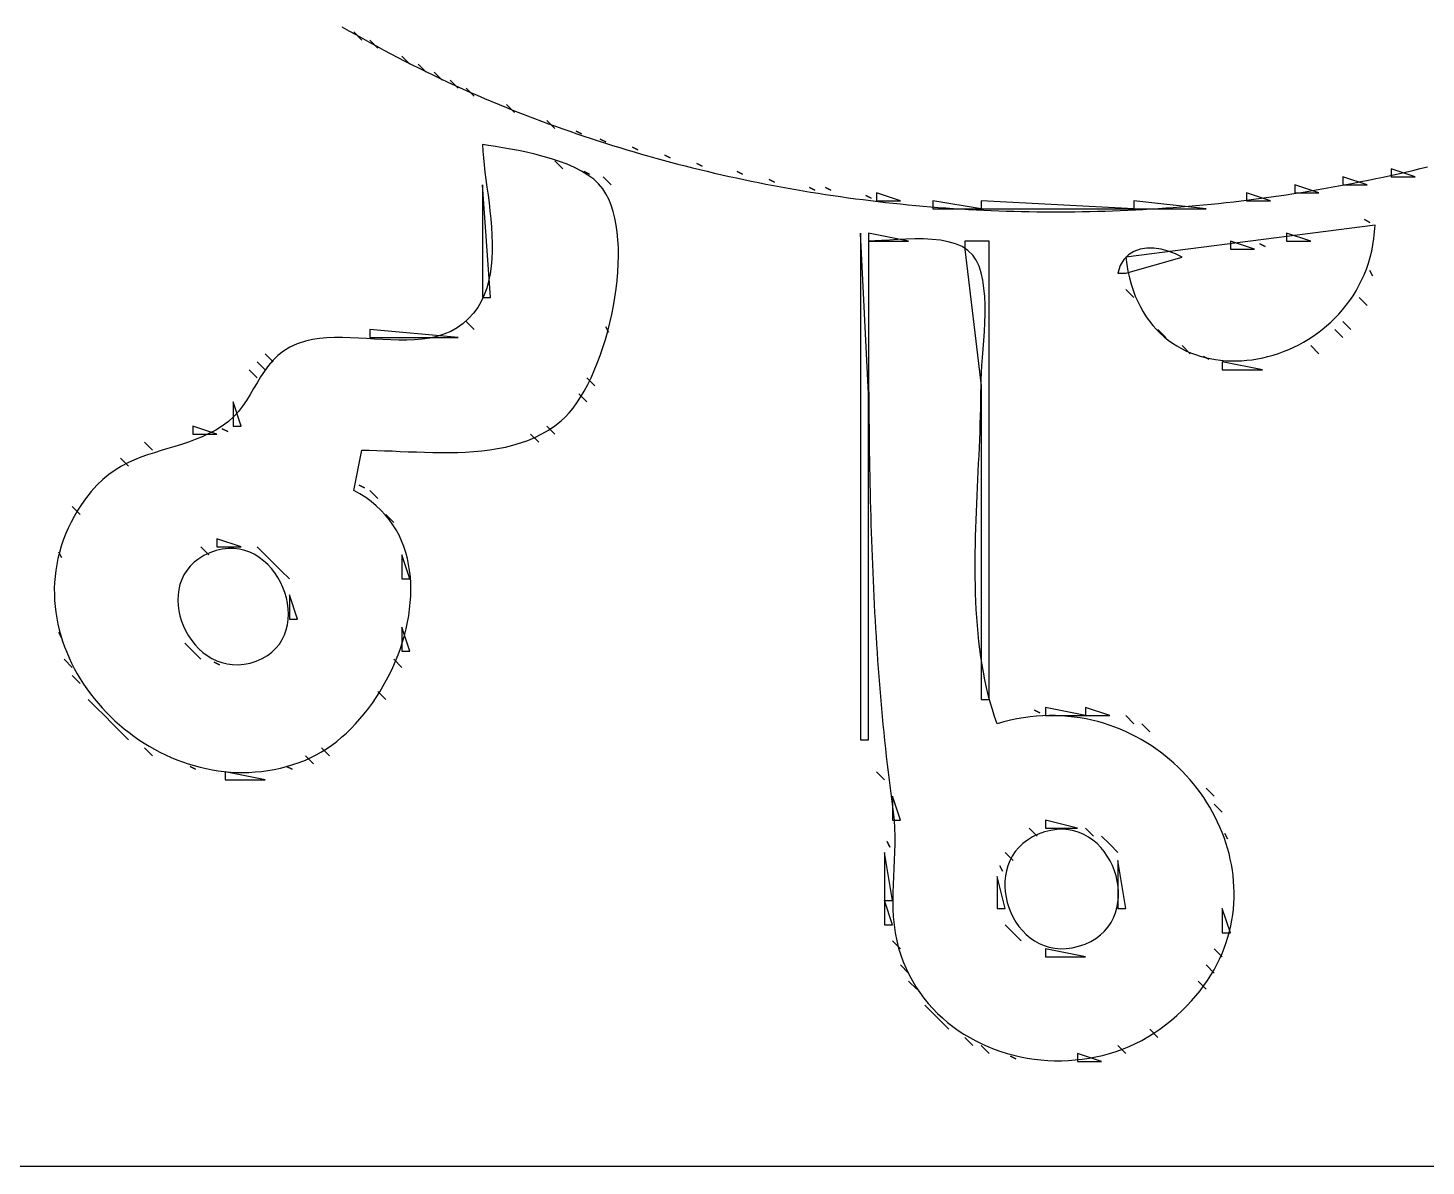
# Model space of a CAD drawing. Extents: x 0 to 589, y 0 to 633.
# Drawn here: x 173.5 to 347.3, y 0 to 141.5 of the extents above; entities that cross this region are included whole.
import ezdxf

# ---------------------------------------------------------------- set-up
doc = ezdxf.new("R2010")
doc.units = 0
for name, color, linetype in [('C250', 250, 'CONTINUOUS'), ('C251', 251, 'CONTINUOUS'), ('C252', 252, 'CONTINUOUS'), ('C253', 253, 'CONTINUOUS'), ('C254', 254, 'CONTINUOUS'), ('C37', 37, 'CONTINUOUS'), ('C49', 49, 'CONTINUOUS'), ('C7', 7, 'CONTINUOUS')]:
    doc.layers.add(name, color=color, linetype=linetype)

msp = doc.modelspace()

# ---------------------------------------------------------------- linework, layer by layer
at = {"layer": 'C250'}
for points in [[(212.5355, 141.6581), (213.3949, 141.1611), (214.2572, 140.6693), (215.1224, 140.1827), (215.9904, 139.7014), (216.8612, 139.2254), (217.7348, 138.7547), (218.6112, 138.2894), (219.4904, 137.8295), (220.3723, 137.3751), (221.257, 136.9261), (222.1444, 136.4827), (223.0346, 136.0448), (223.9274, 135.6125), (224.8229, 135.1858), (225.721, 134.7647), (226.6218, 134.3494), (227.5252, 133.9397), (228.4313, 133.5359), (229.3399, 133.1378), (230.2511, 132.7455), (231.1648, 132.3591), (232.0811, 131.9786), (233, 131.6041), (233.8662, 131.257), (234.7345, 130.9147), (235.6047, 130.5771), (236.477, 130.2443), (237.3511, 129.9162), (238.2272, 129.5929), (239.1052, 129.2743), (239.985, 128.9604), (240.8667, 128.6513), (241.7501, 128.347), (242.6353, 128.0473), (243.5223, 127.7524), (244.411, 127.4622), (245.3014, 127.1768), (246.1935, 126.8961), (247.0872, 126.6201), (247.9826, 126.3488), (248.8795, 126.0823), (249.778, 125.8205), (250.678, 125.5634), (251.5796, 125.311), (252.4826, 125.0633), (253.3871, 124.8204), (254.293, 124.5821), (255.2003, 124.3486), (256.109, 124.1197), (257.019, 123.8956), (257.9304, 123.6762), (258.843, 123.4615), (259.7569, 123.2515), (260.6721, 123.0462), (261.5885, 122.8455), (262.5061, 122.6496), (263.4248, 122.4584), (264.3447, 122.2718), (265.2656, 122.09), (266.1877, 121.9128), (267.1108, 121.7404), (268.035, 121.5726), (268.9601, 121.4095), (269.8862, 121.251), (270.8133, 121.0973), (271.7413, 120.9482), (272.6702, 120.8038), (273.5999, 120.6641), (274.5305, 120.5291), (275.4619, 120.3987), (276.3941, 120.273), (277.3271, 120.1519), (278.2608, 120.0356), (279.1952, 119.9239), (280.1302, 119.8168), (281.066, 119.7144), (282.0023, 119.6167), (282.9393, 119.5236), (283.8768, 119.4352), (284.8149, 119.3514), (285.7535, 119.2723), (286.6926, 119.1978), (287.6322, 119.1279), (288.5722, 119.0628), (289.5126, 119.0022), (290.4534, 118.9463), (291.3946, 118.8951), (292.3361, 118.8484), (293.2779, 118.8064), (294.2199, 118.7691), (295.1623, 118.7364), (296.1048, 118.7083), (297.0476, 118.6848), (297.9905, 118.666), (298.9336, 118.6518), (299.8768, 118.6422), (300.8201, 118.6372), (301.7634, 118.6369), (302.7068, 118.6411), (303.6502, 118.65), (304.5936, 118.6635), (305.537, 118.6816), (306.4802, 118.7044), (307.4234, 118.7317), (308.3665, 118.7636), (309.3094, 118.8002), (310.2521, 118.8413), (311.1947, 118.8871), (312.137, 118.9374), (313.079, 118.9924), (314.0208, 119.0519), (314.9623, 119.1161), (315.9034, 119.1848), (316.8442, 119.2581), (317.7845, 119.336), (318.7245, 119.4185), (319.664, 119.5056), (320.603, 119.5973), (321.5416, 119.6935), (322.4796, 119.7943), (323.4171, 119.8997), (324.354, 120.0097), (325.2903, 120.1243), (326.226, 120.2434), (327.161, 120.3671), (328.0953, 120.4954), (329.0289, 120.6282), (329.9618, 120.7656), (330.8939, 120.9076), (331.8252, 121.0541), (332.7557, 121.2052), (333.6854, 121.3608), (334.6142, 121.521), (335.5421, 121.6858), (336.469, 121.8551), (337.3951, 122.029), (338.3201, 122.2074), (339.2441, 122.3903), (340.1671, 122.5778), (341.0891, 122.7699), (342.0099, 122.9665), (342.9297, 123.1676), (343.8483, 123.3733), (344.7657, 123.5835), (345.682, 123.7982), (346.597, 124.0175), (347.5108, 124.2413)], [(220, 138), (221, 137), (220, 138)], [(241.666672, 128.666672), (242.333328, 128.333328), (241.666672, 128.666672)], [(230, 127), (230.048, 126.1948), (230.1216, 125.3527), (230.2158, 124.4776), (230.3257, 123.5732), (230.4464, 122.6435), (230.573, 121.6925), (230.7007, 120.7239), (230.8246, 119.7418), (230.9397, 118.7499), (231.0412, 117.7523), (231.1242, 116.7527), (231.1838, 115.7552), (231.2151, 114.7635), (231.2132, 113.7816), (231.1733, 112.8134), (231.0904, 111.8628), (230.9597, 110.9337), (230.7763, 110.03), (230.5353, 109.1556), (230.2318, 108.3143), (229.8609, 107.5101), (229.4177, 106.7469), (228.8974, 106.0286), (228.295, 105.359), (227.6057, 104.7422), (226.8544, 104.2084), (226.0596, 103.7702), (225.2252, 103.4191), (224.3553, 103.1469), (223.4538, 102.9453), (222.5247, 102.8061), (221.572, 102.7209), (220.5998, 102.6815), (219.612, 102.6795), (218.6127, 102.7068), (217.6057, 102.755), (216.5952, 102.8158), (215.5852, 102.881), (214.5795, 102.9423), (213.5823, 102.9914), (212.5975, 103.02), (211.6291, 103.0199), (210.6812, 102.9827), (209.7577, 102.9003), (208.8626, 102.7642), (208, 102.5663), (206.9786, 102.226), (206.0772, 101.8066), (205.2822, 101.3167), (204.5799, 100.7653), (203.9567, 100.1612), (203.399, 99.5133), (202.8931, 98.8304), (202.4254, 98.1214), (201.9823, 97.3951), (201.5501, 96.6605), (201.1152, 95.9263), (200.6641, 95.2014), (200.183, 94.4947), (199.6583, 93.8151), (199.0765, 93.1713), (198.4238, 92.5723), (197.6867, 92.027), (196.8484, 91.5122), (196.0048, 91.0609), (195.157, 90.6644), (194.3065, 90.3138), (193.4545, 90.0006), (192.6022, 89.7161), (191.7509, 89.4514), (190.9019, 89.1979), (190.0564, 88.9469), (189.2158, 88.6897), (188.3813, 88.4175), (187.5541, 88.1218), (186.7356, 87.7937), (185.9271, 87.4245), (185.1297, 87.0056), (184.3448, 86.5283), (183.5737, 85.9837), (182.8175, 85.3633), (182.0777, 84.6583), (181.3554, 83.86), (180.652, 82.9598), (180.1466, 82.2356), (179.679, 81.5062), (179.2485, 80.7722), (178.8546, 80.0342), (178.4968, 79.2926), (178.1745, 78.548), (177.8871, 77.8009), (177.6341, 77.052), (177.4148, 76.3018), (177.2288, 75.5507), (177.0755, 74.7994), (176.9543, 74.0483), (176.8646, 73.2981), (176.8059, 72.5493), (176.7777, 71.8024), (176.7793, 71.058), (176.8103, 70.3166), (176.87, 69.5788), (176.9578, 68.8451), (177.0733, 68.1161), (177.2159, 67.3923), (177.385, 66.6742), (177.58, 65.9624), (177.8003, 65.2575), (178.0455, 64.56), (178.315, 63.8704), (178.6082, 63.1893), (178.9245, 62.5172), (179.2633, 61.8547), (179.6242, 61.2024), (180.0065, 60.5607), (180.4097, 59.9302), (180.8333, 59.3115), (181.2766, 58.7051), (181.7391, 58.1116), (182.2203, 57.5314), (182.7195, 56.9652), (183.2363, 56.4136), (183.77, 55.8769), (184.3201, 55.3559), (184.8861, 54.8509), (185.4673, 54.3627), (186.0633, 53.8917), (186.6734, 53.4385), (187.2971, 53.0036), (187.9338, 52.5875), (188.583, 52.1909), (189.2441, 51.8142), (189.9165, 51.4581), (190.5998, 51.123), (191.2932, 50.8095), (191.9963, 50.5181), (192.7086, 50.2494), (193.4293, 50.004), (194.1581, 49.7824), (194.8942, 49.5851), (195.6373, 49.4126), (196.3866, 49.2656), (197.1416, 49.1446), (197.9018, 49.0501), (198.6667, 48.9826), (199.4355, 48.9428), (200.2079, 48.9311), (200.9832, 48.9481), (201.7609, 48.9943), (202.5403, 49.0704), (203.321, 49.1768), (204.1024, 49.3141), (204.8839, 49.4828), (205.665, 49.6835), (206.4451, 49.9167), (207.2236, 50.183), (208, 50.483), (208.6717, 50.7788), (209.3349, 51.1127), (209.9886, 51.4833), (210.6321, 51.8891), (211.2644, 52.3286), (211.8849, 52.8005), (212.4926, 53.3032), (213.0867, 53.8354), (213.6664, 54.3955), (214.2308, 54.9821), (214.7792, 55.5938), (215.3106, 56.2291), (215.8243, 56.8866), (216.3195, 57.5648), (216.7952, 58.2623), (217.2508, 58.9776), (217.6852, 59.7094), (218.0978, 60.456), (218.4877, 61.2162), (218.854, 61.9884), (219.1959, 62.7711), (219.5126, 63.5631), (219.8033, 64.3627), (220.0671, 65.1686), (220.3032, 65.9792), (220.5108, 66.7933), (220.6891, 67.6092), (220.8371, 68.4256), (220.9541, 69.241), (221.0393, 70.054), (221.0918, 70.8631), (221.1107, 71.6669), (221.0954, 72.4638), (221.0448, 73.2526), (220.9583, 74.0317), (220.8349, 74.7996), (220.6739, 75.555), (220.4743, 76.2964), (220.2355, 77.0223), (219.9565, 77.7313), (219.6365, 78.4219), (219.2747, 79.0928), (218.8703, 79.7423), (218.4223, 80.3692), (217.9301, 80.9719), (217.3928, 81.549), (216.8095, 82.0991), (216.1794, 82.6207), (215.5016, 83.1123), (214.7754, 83.5725), (214, 84), (215, 89), (215.9218, 88.9923), (216.8635, 88.9715), (217.8227, 88.9405), (218.7973, 88.9027), (219.7852, 88.861), (220.7842, 88.8186), (221.7922, 88.7786), (222.807, 88.7442), (223.8264, 88.7185), (224.8484, 88.7046), (225.8707, 88.7056), (226.8913, 88.7247), (227.9079, 88.7649), (228.9184, 88.8295), (229.9207, 88.9215), (230.9126, 89.044), (231.892, 89.2003), (232.8567, 89.3933), (233.8045, 89.6263), (234.7333, 89.9024), (235.641, 90.2246), (236.5254, 90.5962), (237.3843, 91.0202), (238.2157, 91.4997), (239.0173, 92.038), (239.787, 92.6381), (240.2945, 93.1026), (240.7924, 93.6344), (241.2794, 94.2294), (241.7545, 94.8834), (242.2164, 95.5926), (242.664, 96.3529), (243.0959, 97.1602), (243.5112, 98.0106), (243.9084, 98.9), (244.2866, 99.8244), (244.6444, 100.7797), (244.9808, 101.7621), (245.2944, 102.7673), (245.5842, 103.7914), (245.8489, 104.8304), (246.0873, 105.8803), (246.2983, 106.937), (246.4807, 107.9965), (246.6332, 109.0548), (246.7548, 110.1078), (246.8441, 111.1516), (246.9001, 112.1821), (246.9214, 113.1953), (246.907, 114.1871), (246.8557, 115.1536), (246.7662, 116.0907), (246.6374, 116.9944), (246.4681, 117.8607), (246.2571, 118.6855), (246.0032, 119.4649), (245.7052, 120.1947), (245.3619, 120.8711), (244.9722, 121.4899), (244.4595, 122.114), (243.8414, 122.6893), (243.1297, 123.218), (242.3363, 123.7024), (241.4731, 124.1448), (240.552, 124.5474), (239.5849, 124.9125), (238.5837, 125.2424), (237.5602, 125.5393), (236.5265, 125.8055), (235.4943, 126.0433), (234.4755, 126.2549), (233.4821, 126.4426), (232.526, 126.6087), (231.619, 126.7554), (230.773, 126.8851), (230, 127)], [(248.666672, 126.666664), (249.333328, 126.333336), (248.666672, 126.666664)], [(252.666672, 125.666664), (253.333328, 125.333336), (252.666672, 125.666664)], [(261.666656, 123.666664), (262.333344, 123.333336), (261.666656, 123.666664)], [(230, 122), (230, 108), (231, 108), (230, 122)], [(331, 122), (331, 121), (334, 121), (331, 122)], [(337, 123), (337, 122), (340, 122), (337, 123)], [(272.666656, 121.666664), (273.333344, 121.333336), (272.666656, 121.666664)], [(279, 121), (279, 120), (282, 120), (279, 121)], [(292, 120), (292, 119), (311, 119), (292, 120)], [(290, 115), (290, 114), (292, 97), (292, 58), (293, 58), (293, 115), (290, 115)], [(326.666656, 114.666664), (327.333344, 114.333336), (326.666656, 114.666664)], [(340.333344, 111.333336), (340.666656, 110.666664), (340.333344, 111.333336)], [(317, 102), (318, 101), (317, 102)], [(202, 100), (203, 99), (202, 100)], [(243, 98), (244, 97), (243, 98)], [(199, 95), (199, 92), (200, 92), (199, 95)], [(197.666672, 91.666664), (198.333328, 91.333336), (197.666672, 91.666664)], [(185, 88), (186, 87), (185, 88)], [(214.666672, 84.666664), (215.333328, 84.333336), (214.666672, 84.666664)], [(218, 81), (219, 80), (218, 81)], [(197, 78), (197, 77), (200, 77), (197, 78)], [(202, 77), (203, 76), (202, 77)], [(220, 76), (220, 73), (221, 73), (220, 76)], [(205, 74), (206, 73), (205, 74)], [(219, 63), (220, 62), (219, 63)], [(300, 43), (300, 42), (304, 42), (300, 43)], [(308, 40), (309, 39), (308, 40)], [(322.333344, 41.333332), (322.666656, 40.666668), (322.333344, 41.333332)], [(294.333344, 37.333332), (294.666656, 36.666668), (294.333344, 37.333332)], [(300, 27), (300, 26), (305, 26), (300, 27)], [(313, 17), (314, 16), (313, 17)], [(304, 14), (304, 13), (307, 13), (304, 14)], [(309, 15), (310, 14), (309, 15)], [(295.666656, 13.666667), (296.333344, 13.333333), (295.666656, 13.666667)]]:
    msp.add_lwpolyline(points, dxfattribs=at)
at = {"layer": 'C251'}
for points in [[(216, 140), (217, 139), (216, 140)], [(222, 137), (223, 136), (222, 137)], [(224, 136), (225, 135), (224, 136)], [(226, 135), (227, 134), (226, 135)], [(233, 132), (234, 131), (233, 132)], [(244.666672, 127.666664), (245.333328, 127.333336), (244.666672, 127.666664)], [(239, 125), (240, 124), (239, 125)], [(256.666656, 124.666664), (257.333344, 124.333336), (256.666656, 124.666664)], [(343, 124), (343, 123), (346, 123), (343, 124)], [(245, 123), (246, 122), (245, 123)], [(325, 121), (325, 120), (328, 120), (325, 121)], [(339.666656, 117.666664), (340.333344, 117.333336), (339.666656, 117.666664)], [(339, 108), (340, 107), (339, 108)], [(228, 105), (229, 104), (228, 105)], [(203, 101), (204, 100), (203, 101)], [(333, 102), (334, 101), (333, 102)], [(201, 99), (202, 98), (201, 99)], [(242, 96), (243, 95), (242, 96)], [(236, 91), (237, 90), (236, 91)], [(238, 92), (239, 91), (238, 92)], [(216, 84), (217, 83), (216, 84)], [(195, 77), (196, 76), (195, 77)], [(177.333328, 76.333336), (177.666672, 75.666664), (177.333328, 76.333336)], [(206, 71), (206, 68), (207, 68), (206, 71)], [(220, 67), (220, 64), (221, 64), (220, 67)], [(194, 64), (195, 63), (194, 64)], [(217, 59), (218, 58), (217, 59)], [(182, 57), (183, 56), (182, 57)], [(183, 56), (184, 55), (183, 56)], [(298.666656, 56.666668), (299.333344, 56.333332), (298.666656, 56.666668)], [(305, 57), (305, 56), (308, 56), (305, 57)], [(184, 55), (185, 54), (184, 55)], [(208, 51), (209, 50), (208, 51)], [(193.666672, 49.666668), (194.333328, 49.333332), (193.666672, 49.666668)], [(279, 49), (280, 48), (279, 49)], [(320, 47), (321, 46), (320, 47)], [(321, 45), (322, 44), (321, 45)], [(298, 42), (299, 41), (298, 42)], [(307, 41), (308, 40), (307, 41)], [(295, 39), (296, 38), (295, 39)], [(280, 33), (280, 30), (281, 30), (280, 33)], [(322, 32), (322, 29), (323, 29), (322, 32)], [(295, 30), (296, 29), (295, 30)], [(281, 28), (282, 27), (281, 28)], [(296, 29), (297, 28), (296, 29)], [(282, 25), (283, 24), (282, 25)], [(320, 25), (321, 24), (320, 25)], [(319, 23), (320, 22), (319, 23)]]:
    msp.add_lwpolyline(points, dxfattribs=at)
at = {"layer": 'C252'}
for points in [[(214, 141), (215, 140), (214, 141)], [(228, 134), (229, 133), (228, 134)], [(238, 130), (239, 129), (238, 130)], [(265.666656, 122.666664), (266.333344, 122.333336), (265.666656, 122.666664)], [(270.666656, 121.666664), (271.333344, 121.333336), (270.666656, 121.666664)], [(277.666656, 120.666664), (278.333344, 120.333336), (277.666656, 120.666664)], [(286, 120), (286, 119), (292, 119), (286, 120)], [(311, 120), (311, 119), (320, 119), (311, 120)], [(310, 113), (310.118, 112.1096), (310.2693, 111.2533), (310.4527, 110.4307), (310.6674, 109.6416), (310.9121, 108.8857), (311.1858, 108.1629), (311.4875, 107.4729), (311.8162, 106.8155), (312.1707, 106.1903), (312.5501, 105.5972), (312.9532, 105.0359), (313.3791, 104.5063), (313.8266, 104.0079), (314.2947, 103.5407), (314.7824, 103.1044), (315.2887, 102.6987), (315.8123, 102.3233), (316.3524, 101.9781), (316.9079, 101.6629), (317.4776, 101.3773), (318.0606, 101.1211), (318.6558, 100.8941), (319.2622, 100.6961), (319.8786, 100.5267), (320.5041, 100.3859), (321.1375, 100.2732), (321.7779, 100.1886), (322.4242, 100.1317), (323.0753, 100.1023), (323.7302, 100.1002), (324.3878, 100.1251), (325.0471, 100.1768), (325.7071, 100.2551), (326.3665, 100.3596), (327.0245, 100.4903), (327.68, 100.6467), (328.3319, 100.8288), (328.9791, 101.0362), (329.6207, 101.2687), (330.2555, 101.5261), (330.8825, 101.8081), (331.5006, 102.1145), (332.1089, 102.4451), (332.7062, 102.7995), (333.2915, 103.1777), (333.8637, 103.5793), (334.4218, 104.004), (334.9648, 104.4517), (335.4915, 104.9222), (336.001, 105.4151), (336.4921, 105.9302), (336.9639, 106.4673), (337.4152, 107.0262), (337.8451, 107.6066), (338.2524, 108.2082), (338.6362, 108.8309), (338.9953, 109.4744), (339.3287, 110.1384), (339.6354, 110.8228), (339.9143, 111.5272), (340.1643, 112.2514), (340.3845, 112.9953), (340.5737, 113.7584), (340.7309, 114.5408), (340.855, 115.3419), (340.9451, 116.1617), (341, 117), (310, 113)], [(278, 115), (277.9999, 113.9835), (277.9997, 112.9677), (277.9994, 111.9525), (277.9992, 110.938), (277.999, 109.9242), (277.9989, 108.911), (277.999, 107.8984), (277.9994, 106.8864), (278, 105.8751), (278.001, 104.8643), (278.0024, 103.8542), (278.0043, 102.8446), (278.0068, 101.8356), (278.0098, 100.8272), (278.0134, 99.8193), (278.0178, 98.812), (278.0229, 97.8052), (278.0289, 96.799), (278.0358, 95.7933), (278.0436, 94.7881), (278.0524, 93.7834), (278.0623, 92.7792), (278.0732, 91.7754), (278.0854, 90.7722), (278.0988, 89.7694), (278.1136, 88.7671), (278.1296, 87.7653), (278.1471, 86.7639), (278.1661, 85.7629), (278.1866, 84.7624), (278.2087, 83.7622), (278.2324, 82.7625), (278.2579, 81.7632), (278.2851, 80.7643), (278.3142, 79.7658), (278.3451, 78.7676), (278.378, 77.7698), (278.413, 76.7724), (278.4499, 75.7753), (278.489, 74.7785), (278.5303, 73.7821), (278.5738, 72.786), (278.6197, 71.7902), (278.6679, 70.7947), (278.7185, 69.7995), (278.7716, 68.8046), (278.8272, 67.81), (278.8854, 66.8157), (278.9463, 65.8216), (279.0099, 64.8277), (279.0763, 63.8341), (279.1455, 62.8408), (279.2176, 61.8477), (279.2926, 60.8547), (279.3707, 59.862), (279.4518, 58.8695), (279.536, 57.8772), (279.6235, 56.8851), (279.7142, 55.8931), (279.8082, 54.9013), (279.9055, 53.9097), (280.0063, 52.9182), (280.1106, 51.9268), (280.2184, 50.9356), (280.3298, 49.9445), (280.4448, 48.9535), (280.5636, 47.9626), (280.6861, 46.9718), (280.8125, 45.9811), (280.9428, 44.9905), (281.0771, 44), (281.1885, 43.0072), (281.255, 42.0118), (281.2839, 41.0141), (281.2823, 40.0143), (281.2576, 39.013), (281.2169, 38.0104), (281.1676, 37.007), (281.1168, 36.0031), (281.0719, 34.9992), (281.04, 33.9955), (281.0284, 32.9924), (281.0445, 31.9904), (281.0953, 30.9897), (281.1882, 29.9909), (281.3305, 28.9941), (281.5293, 28), (281.7593, 27.1032), (282.0282, 26.2321), (282.3347, 25.387), (282.6775, 24.5681), (283.0555, 23.7755), (283.4672, 23.0095), (283.9117, 22.2703), (284.3875, 21.558), (284.8935, 20.873), (285.4283, 20.2153), (285.9909, 19.5852), (286.5799, 18.983), (287.1941, 18.4087), (287.8323, 17.8627), (288.4932, 17.3451), (289.1756, 16.8561), (289.8783, 16.3959), (290.6, 15.9648), (291.3394, 15.563), (292.0954, 15.1906), (292.8668, 14.8478), (293.6521, 14.535), (294.4504, 14.2521), (295.2602, 13.9996), (296.0803, 13.7776), (296.9096, 13.5862), (297.7468, 13.4257), (298.5906, 13.2964), (299.4398, 13.1983), (300.2932, 13.1318), (301.1495, 13.097), (302.0075, 13.0941), (302.866, 13.1233), (303.7237, 13.1849), (304.5794, 13.279), (305.4318, 13.4059), (306.2797, 13.5657), (307.1219, 13.7587), (307.9572, 13.985), (308.7842, 14.245), (309.6018, 14.5387), (310.4087, 14.8664), (311.2037, 15.2282), (311.9856, 15.6245), (312.753, 16.0554), (313.5048, 16.5211), (314.2398, 17.0218), (314.9567, 17.5578), (315.6656, 18.1316), (316.3411, 18.7165), (316.9835, 19.3121), (317.5932, 19.9178), (318.1704, 20.5331), (318.7157, 21.1575), (319.2293, 21.7904), (319.7115, 22.4313), (320.1629, 23.0797), (320.5836, 23.735), (320.9742, 24.3967), (321.3349, 25.0643), (321.6661, 25.7373), (321.9682, 26.4152), (322.2415, 27.0973), (322.4864, 27.7833), (322.7033, 28.4725), (322.8925, 29.1644), (323.0544, 29.8585), (323.1893, 30.5543), (323.2976, 31.2512), (323.3797, 31.9488), (323.4359, 32.6465), (323.4667, 33.3437), (323.4723, 34.04), (323.4531, 34.7348), (323.4094, 35.4275), (323.3418, 36.1178), (323.2504, 36.8049), (323.1357, 37.4885), (322.998, 38.1679), (322.8377, 38.8427), (322.6552, 39.5123), (322.4508, 40.1762), (322.2249, 40.8339), (321.9778, 41.4848), (321.7099, 42.1284), (321.4215, 42.7642), (321.1131, 43.3917), (320.785, 44.0103), (320.4376, 44.6195), (320.0711, 45.2188), (319.686, 45.8076), (319.2827, 46.3854), (318.8614, 46.9518), (318.4226, 47.5061), (317.9667, 48.0478), (317.4939, 48.5765), (317.0047, 49.0916), (316.4993, 49.5925), (315.9783, 50.0787), (315.4419, 50.5498), (314.8905, 51.0051), (314.3244, 51.4442), (313.744, 51.8664), (313.1498, 52.2714), (312.542, 52.6586), (311.921, 53.0274), (311.2871, 53.3773), (310.6408, 53.7078), (309.9824, 54.0184), (309.3122, 54.3084), (308.6307, 54.5775), (307.9381, 54.8251), (307.2348, 55.0506), (306.5213, 55.2536), (305.7979, 55.4334), (305.0648, 55.5896), (304.3226, 55.7217), (303.5715, 55.829), (302.8119, 55.9112), (302.0442, 55.9676), (301.2687, 55.9977), (300.4859, 56.0011), (299.6959, 55.9771), (298.8994, 55.9253), (298.0965, 55.8451), (297.2876, 55.736), (296.4732, 55.5974), (295.6535, 55.4289), (294.829, 55.2299), (294, 55), (293.6928, 55.88), (293.4081, 56.7715), (293.1451, 57.6741), (292.9031, 58.5873), (292.6812, 59.5105), (292.4788, 60.4432), (292.2952, 61.3849), (292.1296, 62.3351), (291.9813, 63.2933), (291.8496, 64.2591), (291.7336, 65.2317), (291.6328, 66.2109), (291.5463, 67.196), (291.4735, 68.1866), (291.4135, 69.1821), (291.3657, 70.1821), (291.3294, 71.186), (291.3038, 72.1933), (291.2881, 73.2035), (291.2816, 74.2161), (291.2837, 75.2307), (291.2935, 76.2466), (291.3104, 77.2633), (291.3336, 78.2805), (291.3624, 79.2975), (291.396, 80.3139), (291.4338, 81.3291), (291.4749, 82.3426), (291.5186, 83.354), (291.5643, 84.3626), (291.6112, 85.3681), (291.6585, 86.3699), (291.7056, 87.3675), (291.7516, 88.3604), (291.7959, 89.348), (291.8378, 90.3299), (291.8764, 91.3056), (291.9111, 92.2745), (291.9411, 93.2361), (291.9658, 94.19), (291.9843, 95.1356), (291.9959, 96.0724), (292, 97), (292.016, 97.765), (292.0592, 98.6171), (292.1222, 99.5437), (292.1977, 100.5321), (292.2784, 101.5697), (292.3568, 102.6438), (292.4257, 103.7418), (292.4776, 104.8511), (292.5053, 105.959), (292.5015, 107.053), (292.4586, 108.1203), (292.3695, 109.1484), (292.2267, 110.1246), (292.0229, 111.0362), (291.7508, 111.8707), (291.403, 112.6154), (290.9722, 113.2577), (290.3789, 113.8431), (289.6623, 114.3086), (288.8404, 114.6664), (287.9311, 114.9287), (286.9525, 115.1078), (285.9227, 115.216), (284.8596, 115.2655), (283.7812, 115.2687), (282.7056, 115.2377), (281.6508, 115.1848), (280.6349, 115.1223), (279.6757, 115.0625), (278.7914, 115.0176), (278, 115)], [(278, 116), (278, 115), (283, 115), (278, 116)], [(323, 115), (323, 114), (326, 114), (323, 115)], [(330, 116), (330, 115), (333, 115), (330, 116)], [(310, 109), (311, 108), (310, 109)], [(245.333328, 104.333336), (245.666672, 103.666664), (245.333328, 104.333336)], [(337, 105), (338, 104), (337, 105)], [(314, 104), (315, 103), (314, 104)], [(336, 104), (337, 103), (336, 104)], [(194, 92), (194, 91), (197, 91), (194, 92)], [(188, 90), (189, 89), (188, 90)], [(179, 82), (180, 81), (179, 82)], [(203, 76), (204, 75), (203, 76)], [(204, 75), (205, 74), (204, 75)], [(177.333328, 66.333336), (177.666672, 65.666664), (177.333328, 66.333336)], [(193, 65), (194, 64), (193, 65)], [(178, 63), (179, 62), (178, 63)], [(196.666672, 62.666668), (197.333328, 62.333332), (196.666672, 62.666668)], [(179, 61), (180, 60), (179, 61)], [(181, 58), (182, 57), (181, 58)], [(310, 56), (311, 55), (310, 56)], [(185, 54), (186, 53), (185, 54)], [(312, 55), (313, 54), (312, 55)], [(188, 52), (189, 51), (188, 52)], [(210, 52), (211, 51), (210, 52)], [(305, 42), (306, 41), (305, 42)], [(280.333344, 40.333332), (280.666656, 39.666668), (280.333344, 40.333332)], [(309, 38), (309, 32), (310, 32), (309, 38)], [(321, 27), (322, 26), (321, 27)], [(283, 23), (284, 22), (283, 23)], [(285, 20), (286, 19), (285, 20)], [(286, 19), (287, 18), (286, 19)], [(287, 18), (288, 17), (287, 18)], [(290, 16), (291, 15), (290, 16)], [(292, 15), (293, 14), (292, 15)]]:
    msp.add_lwpolyline(points, dxfattribs=at)
at = {"layer": 'C253'}
for points in [[(242.666672, 123.666664), (243.333328, 123.333336), (242.666672, 123.666664)], [(322, 100), (322, 99), (327, 99), (322, 100)], [(205.666672, 49.666668), (206.333328, 49.333332), (205.666672, 49.666668)], [(281, 46), (281, 43), (282, 43), (281, 46)], [(294, 36), (294, 32), (295, 32), (294, 36)]]:
    msp.add_lwpolyline(points, dxfattribs=at)
at = {"layer": 'C254'}
for points in [[(277, 116), (277, 53), (278, 53), (278, 96), (277, 116)], [(216, 104), (216, 103), (227, 103), (216, 104)], [(198, 49), (198, 48), (203, 48), (198, 49)]]:
    msp.add_lwpolyline(points, dxfattribs=at)
at = {"layer": 'C37'}
for points in [[(319.666656, 100.666664), (320.333344, 100.333336), (319.666656, 100.666664)], [(300, 57), (300, 56), (305, 56), (300, 57)], [(280, 39), (280, 33), (281, 33), (280, 39)]]:
    msp.add_lwpolyline(points, dxfattribs=at)
at = {"layer": 'C49'}
msp.add_lwpolyline([(309, 111), (310, 111), (317, 113), (316.1617, 113.4259), (315.2832, 113.762), (314.3853, 113.9976), (313.4888, 114.1223), (312.6145, 114.1254), (311.7832, 113.9964), (311.0157, 113.7247), (310.3328, 113.2998), (309.7553, 112.7111), (309.3041, 111.948), (309, 111)], dxfattribs=at)
at = {"layer": 'C7'}
for points in [[(0, 633), (0, 0), (589, 0), (589, 633), (0, 633)], [(196.108795, 76.253082), (195.3814, 75.9109), (194.7335, 75.516), (194.1631, 75.0729), (193.668, 74.5865), (193.2461, 74.0616), (192.8953, 73.5028), (192.6136, 72.915), (192.3987, 72.3031), (192.2488, 71.6717), (192.1616, 71.0256), (192.135, 70.3696), (192.1671, 69.7086), (192.2556, 69.0472), (192.3985, 68.3904), (192.5938, 67.7427), (192.8393, 67.1091), (193.1328, 66.4944), (193.4725, 65.9032), (193.8561, 65.3404), (194.2815, 64.8107), (194.7467, 64.3191), (195.2496, 63.8701), (195.7881, 63.4686), (196.3601, 63.1195), (196.9635, 62.8274), (197.5962, 62.5971), (198.2561, 62.4335), (198.9412, 62.3413), (199.6494, 62.3253), (200.3784, 62.3903), (201.1264, 62.5411), (201.8912, 62.7824), (202.6193, 63.0997), (203.2686, 63.475), (203.841, 63.9032), (204.3386, 64.3792), (204.7633, 64.8978), (205.1173, 65.4538), (205.4025, 66.0422), (205.621, 66.6579), (205.7748, 67.2956), (205.8659, 67.9502), (205.8963, 68.6167), (205.8681, 69.2899), (205.7832, 69.9646), (205.6438, 70.6357), (205.4519, 71.2981), (205.2094, 71.9467), (204.9183, 72.5763), (204.5808, 73.1818), (204.1989, 73.7581), (203.7745, 74.2999), (203.3096, 74.8023), (202.8064, 75.26), (202.2669, 75.668), (201.693, 76.021), (201.0868, 76.314), (200.4503, 76.5419), (199.7855, 76.6994), (199.0945, 76.7815), (198.3793, 76.7831), (197.642, 76.6989), (196.8844, 76.5239), (196.1088, 76.253)], [(299.108795, 41.253857), (298.3985, 40.9165), (297.7599, 40.5266), (297.1913, 40.0887), (296.6911, 39.6073), (296.2577, 39.0871), (295.8897, 38.5327), (295.5854, 37.9489), (295.3433, 37.3402), (295.1618, 36.7112), (295.0393, 36.0667), (294.9744, 35.4111), (294.9654, 34.7493), (295.0108, 34.0858), (295.1091, 33.4252), (295.2586, 32.7722), (295.4579, 32.1315), (295.7052, 31.5076), (295.9992, 30.9052), (296.3383, 30.329), (296.7208, 29.7835), (297.1452, 29.2735), (297.61, 28.8035), (298.1136, 28.3782), (298.6545, 28.0023), (299.231, 27.6803), (299.8417, 27.417), (300.485, 27.2168), (301.1592, 27.0846), (301.863, 27.0249), (302.5946, 27.0424), (303.3525, 27.1416), (304.1353, 27.3273), (304.9413, 27.6041), (305.6534, 27.9298), (306.2936, 28.3105), (306.8632, 28.7412), (307.364, 29.2172), (307.7975, 29.7338), (308.1654, 30.2861), (308.4691, 30.8694), (308.7104, 31.4788), (308.8908, 32.1097), (309.0119, 32.7572), (309.0753, 33.4166), (309.0827, 34.083), (309.0355, 34.7518), (308.9354, 35.4181), (308.7841, 36.0771), (308.583, 36.7241), (308.3339, 37.3543), (308.0382, 37.9629), (307.6976, 38.5452), (307.3137, 39.0963), (306.8881, 39.6115), (306.4224, 40.086), (305.9182, 40.5151), (305.377, 40.8939), (304.8005, 41.2177), (304.1903, 41.4816), (303.548, 41.681), (302.8751, 41.8111), (302.1733, 41.867), (301.4442, 41.844), (300.6893, 41.7373), (299.9103, 41.5421), (299.1088, 41.2538)]]:
    msp.add_lwpolyline(points, dxfattribs=at)

doc.saveas('drawing.dxf')
